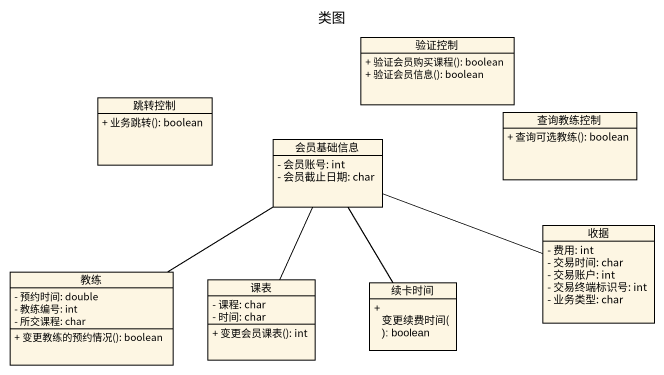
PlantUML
@startuml
title 类图
hide circle
hide empty members
skinparam classAttributeIconSize 0
class 验证控制 {
  + 验证会员购买课程(): boolean
  + 验证会员信息(): boolean
}
class 跳转控制 {
  + 业务跳转(): boolean
}
class 会员基础信息 {
  - 会员账号: int
  - 会员截止日期: char
}
class 查询教练控制 {
  + 查询可选教练(): boolean
}
class 收据 {
  - 费用: int
  - 交易时间: char
  - 交易账户: int
  - 交易终端标识号: int
  - 业务类型: char
}
class 教练 {
  - 预约时间: double
  - 教练编号: int
  - 所交课程: char
  + 变更教练的预约情况(): boolean
}
class 课表 {
  - 课程: char
  - 时间: char
  + 变更会员课表(): int
}
class 续卡时间 {
  + 变更续费时间(): boolean
}
会员基础信息 -right- 收据
会员基础信息 -- 教练
会员基础信息 -- 课表
会员基础信息 -- 续卡时间
@enduml
